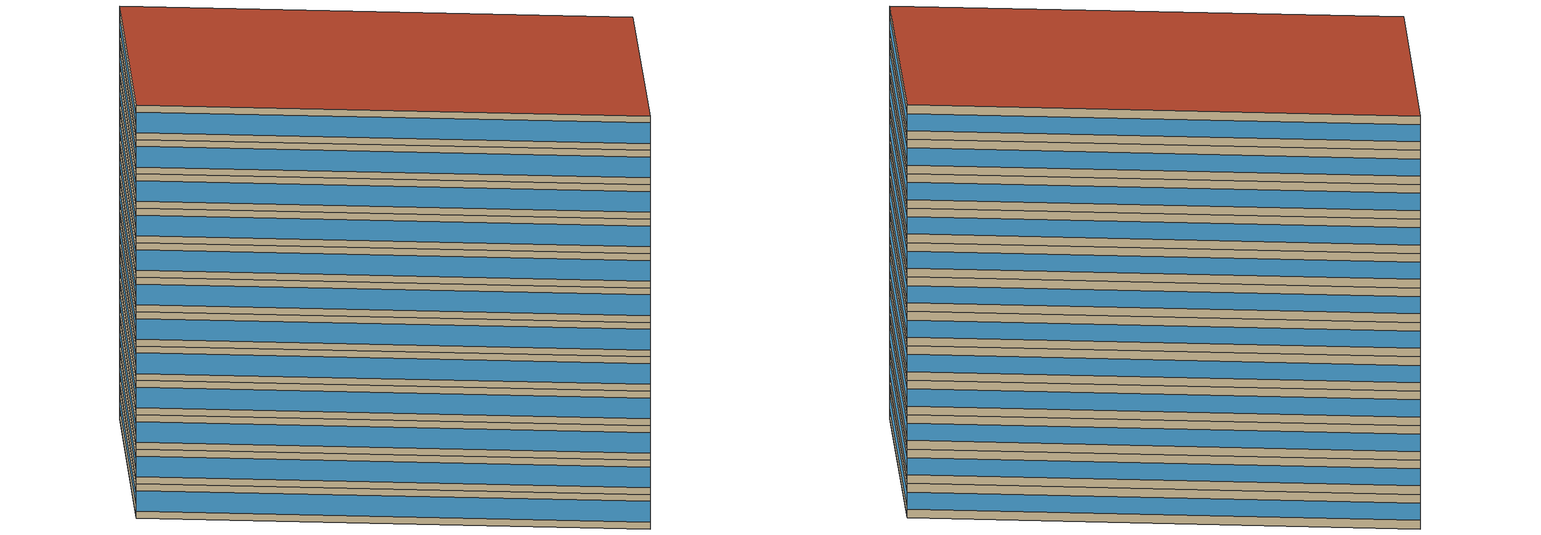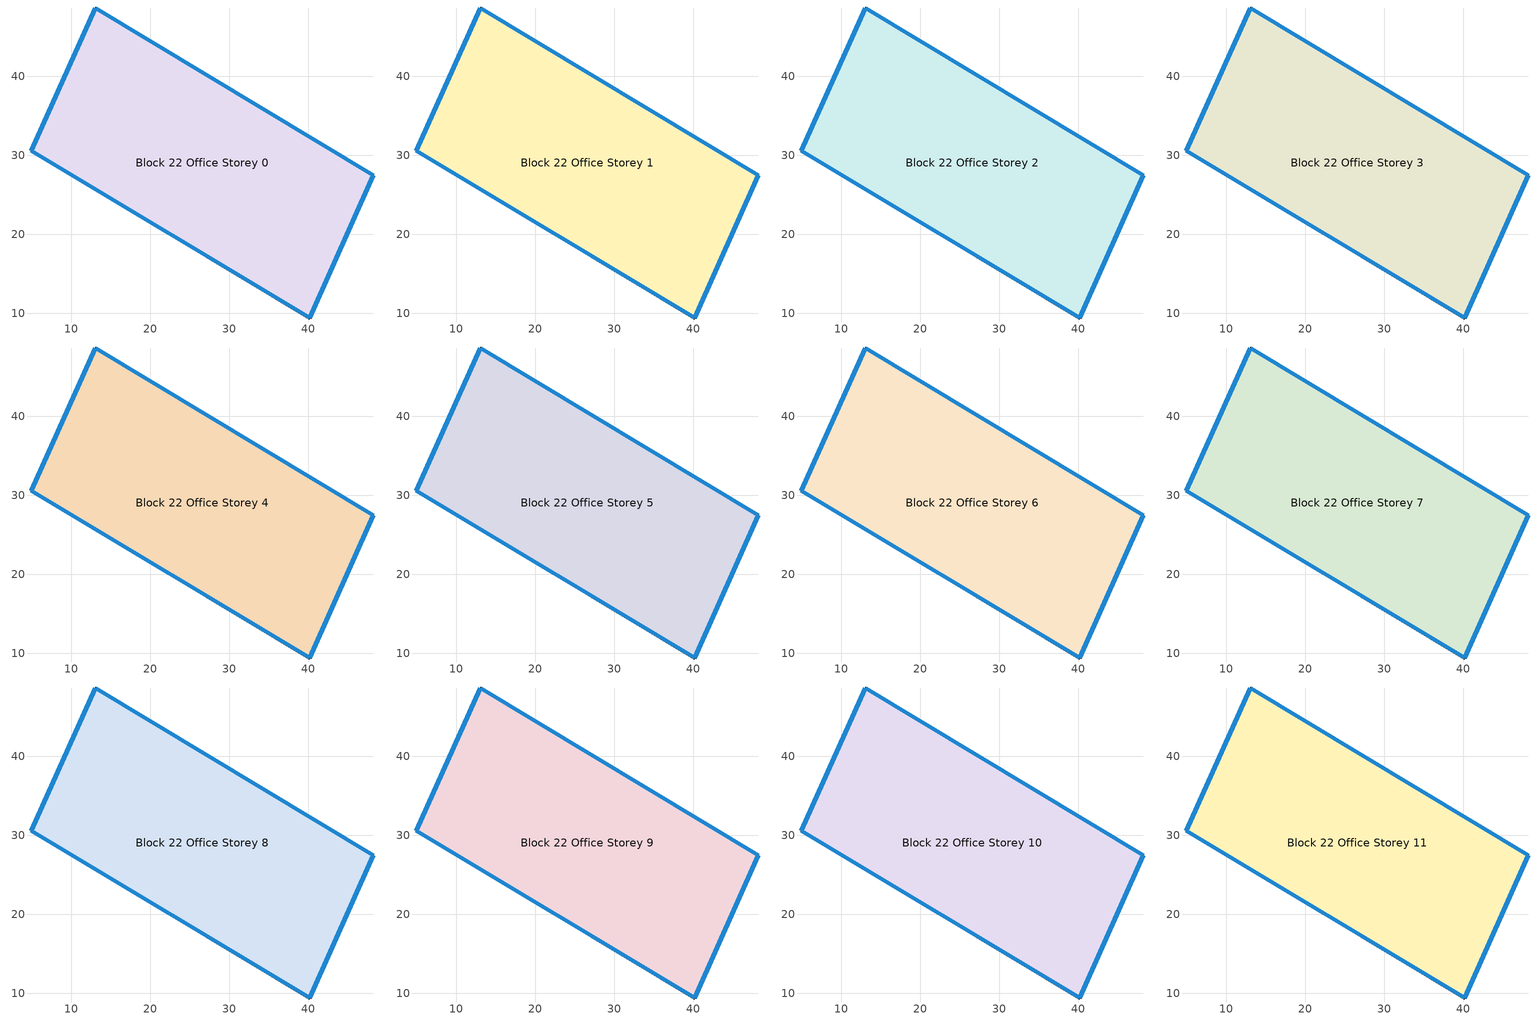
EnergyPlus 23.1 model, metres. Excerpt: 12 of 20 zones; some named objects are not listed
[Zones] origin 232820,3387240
Block 22 Office Storey 0
 floor ground (Project Floor): 48.25,27.5 40.22,9.39 4.94,30.57 13.06,48.67 z0
 wall outside (Project Wall): 4.94,30.57 40.22,9.39 48.25,27.5 13.06,48.67 4.94,30.57 z0:3
 window (Office_south_window_construction): 4.95,30.56 40.2,9.4 z0.6:2.4
 window (Office_east_window_construction): 40.22,9.4 48.24,27.49 z0.98:2.02
 window (Office_north_window_construction): 48.23,27.51 13.08,48.66 z0.75:2.25
 window (Office_west_window_construction): 13.06,48.66 4.94,30.57 z1.12:1.88
 roof outside (Project Ceiling): 40.22,9.39 48.25,27.5 13.06,48.67 4.94,30.57 z3
Block 22 Office Storey 1
 floor outside (Project Floor): 48.25,27.5 40.22,9.39 4.94,30.57 13.06,48.67 z3
 wall outside (Project Wall): 4.94,30.57 40.22,9.39 48.25,27.5 13.06,48.67 4.94,30.57 z3:6
 window (Office_south_window_construction): 4.95,30.56 40.2,9.4 z3.6:5.4
 window (Office_east_window_construction): 40.22,9.4 48.24,27.49 z3.98:5.03
 window (Office_north_window_construction): 48.23,27.51 13.08,48.66 z3.75:5.25
 window (Office_west_window_construction): 13.06,48.66 4.94,30.57 z4.12:4.88
 roof outside (Project Ceiling): 40.22,9.39 48.25,27.5 13.06,48.67 4.94,30.57 z6
Block 22 Office Storey 2
 floor outside (Project Floor): 48.25,27.5 40.22,9.39 4.94,30.57 13.06,48.67 z6
 wall outside (Project Wall): 4.94,30.57 40.22,9.39 48.25,27.5 13.06,48.67 4.94,30.57 z6:9
 window (Office_south_window_construction): 4.95,30.56 40.2,9.4 z6.6:8.4
 window (Office_east_window_construction): 40.22,9.4 48.24,27.49 z6.97:8.03
 window (Office_north_window_construction): 48.23,27.51 13.08,48.66 z6.75:8.25
 window (Office_west_window_construction): 13.06,48.66 4.94,30.57 z7.12:7.88
 roof outside (Project Ceiling): 40.22,9.39 48.25,27.5 13.06,48.67 4.94,30.57 z9
Block 22 Office Storey 3
 floor outside (Project Floor): 48.25,27.5 40.22,9.39 4.94,30.57 13.06,48.67 z9
 wall outside (Project Wall): 4.94,30.57 40.22,9.39 48.25,27.5 13.06,48.67 4.94,30.57 z9:12
 window (Office_south_window_construction): 4.95,30.56 40.2,9.4 z9.6:11.4
 window (Office_east_window_construction): 40.22,9.4 48.24,27.49 z9.97:11.03
 window (Office_north_window_construction): 48.23,27.51 13.08,48.66 z9.75:11.25
 window (Office_west_window_construction): 13.06,48.66 4.94,30.57 z10.12:10.88
 roof outside (Project Ceiling): 40.22,9.39 48.25,27.5 13.06,48.67 4.94,30.57 z12
Block 22 Office Storey 4
 floor outside (Project Floor): 48.25,27.5 40.22,9.39 4.94,30.57 13.06,48.67 z12
 wall outside (Project Wall): 4.94,30.57 40.22,9.39 48.25,27.5 13.06,48.67 4.94,30.57 z12:15
 window (Office_south_window_construction): 4.95,30.56 40.2,9.4 z12.6:14.4
 window (Office_east_window_construction): 40.22,9.4 48.24,27.49 z12.97:14.03
 window (Office_north_window_construction): 48.23,27.51 13.08,48.66 z12.75:14.25
 window (Office_west_window_construction): 13.06,48.66 4.94,30.57 z13.12:13.88
 roof outside (Project Ceiling): 40.22,9.39 48.25,27.5 13.06,48.67 4.94,30.57 z15
Block 22 Office Storey 5
 floor outside (Project Floor): 48.25,27.5 40.22,9.39 4.94,30.57 13.06,48.67 z15
 wall outside (Project Wall): 4.94,30.57 40.22,9.39 48.25,27.5 13.06,48.67 4.94,30.57 z15:18
 window (Office_south_window_construction): 4.95,30.56 40.2,9.4 z15.6:17.4
 window (Office_east_window_construction): 40.22,9.4 48.24,27.49 z15.97:17.02
 window (Office_north_window_construction): 48.23,27.51 13.08,48.66 z15.75:17.25
 window (Office_west_window_construction): 13.06,48.66 4.94,30.57 z16.12:16.88
 roof outside (Project Ceiling): 40.22,9.39 48.25,27.5 13.06,48.67 4.94,30.57 z18
Block 22 Office Storey 6
 floor outside (Project Floor): 48.25,27.5 40.22,9.39 4.94,30.57 13.06,48.67 z18
 wall outside (Project Wall): 4.94,30.57 40.22,9.39 48.25,27.5 13.06,48.67 4.94,30.57 z18:21
 window (Office_south_window_construction): 4.95,30.56 40.2,9.4 z18.6:20.4
 window (Office_east_window_construction): 40.22,9.4 48.24,27.49 z18.98:20.02
 window (Office_north_window_construction): 48.23,27.51 13.08,48.66 z18.75:20.25
 window (Office_west_window_construction): 13.06,48.66 4.94,30.57 z19.12:19.88
 roof outside (Project Ceiling): 40.22,9.39 48.25,27.5 13.06,48.67 4.94,30.57 z21
Block 22 Office Storey 7
 floor outside (Project Floor): 48.25,27.5 40.22,9.39 4.94,30.57 13.06,48.67 z21
 wall outside (Project Wall): 4.94,30.57 40.22,9.39 48.25,27.5 13.06,48.67 4.94,30.57 z21:24
 window (Office_south_window_construction): 4.95,30.56 40.2,9.4 z21.6:23.4
 window (Office_east_window_construction): 40.22,9.4 48.24,27.49 z21.98:23.02
 window (Office_north_window_construction): 48.23,27.51 13.08,48.66 z21.75:23.25
 window (Office_west_window_construction): 13.06,48.66 4.94,30.57 z22.12:22.88
 roof outside (Project Ceiling): 40.22,9.39 48.25,27.5 13.06,48.67 4.94,30.57 z24
Block 22 Office Storey 8
 floor outside (Project Floor): 48.25,27.5 40.22,9.39 4.94,30.57 13.06,48.67 z24
 wall outside (Project Wall): 4.94,30.57 40.22,9.39 48.25,27.5 13.06,48.67 4.94,30.57 z24:27
 window (Office_south_window_construction): 4.95,30.56 40.2,9.4 z24.6:26.4
 window (Office_east_window_construction): 40.22,9.4 48.24,27.49 z24.98:26.02
 window (Office_north_window_construction): 48.23,27.51 13.08,48.66 z24.75:26.25
 window (Office_west_window_construction): 13.06,48.66 4.94,30.57 z25.12:25.88
 roof outside (Project Ceiling): 40.22,9.39 48.25,27.5 13.06,48.67 4.94,30.57 z27
Block 22 Office Storey 9
 floor outside (Project Floor): 48.25,27.5 40.22,9.39 4.94,30.57 13.06,48.67 z27
 wall outside (Project Wall): 4.94,30.57 40.22,9.39 48.25,27.5 13.06,48.67 4.94,30.57 z27:30
 window (Office_south_window_construction): 4.95,30.56 40.2,9.4 z27.6:29.4
 window (Office_east_window_construction): 40.22,9.4 48.24,27.49 z27.98:29.02
 window (Office_north_window_construction): 48.23,27.51 13.08,48.66 z27.75:29.25
 window (Office_west_window_construction): 13.06,48.66 4.94,30.57 z28.12:28.88
 roof outside (Project Ceiling): 40.22,9.39 48.25,27.5 13.06,48.67 4.94,30.57 z30
Block 22 Office Storey 10
 floor outside (Project Floor): 48.25,27.5 40.22,9.39 4.94,30.57 13.06,48.67 z30
 wall outside (Project Wall): 4.94,30.57 40.22,9.39 48.25,27.5 13.06,48.67 4.94,30.57 z30:33
 window (Office_south_window_construction): 4.95,30.56 40.2,9.4 z30.6:32.4
 window (Office_east_window_construction): 40.22,9.4 48.24,27.49 z30.98:32.02
 window (Office_north_window_construction): 48.23,27.51 13.08,48.66 z30.75:32.25
 window (Office_west_window_construction): 13.06,48.66 4.94,30.57 z31.12:31.88
 roof outside (Project Ceiling): 40.22,9.39 48.25,27.5 13.06,48.67 4.94,30.57 z33
Block 22 Office Storey 11
 floor outside (Project Floor): 48.25,27.5 40.22,9.39 4.94,30.57 13.06,48.67 z33
 wall outside (Project Wall): 4.94,30.57 40.22,9.39 48.25,27.5 13.06,48.67 4.94,30.57 z33:36
 window (Office_south_window_construction): 4.95,30.56 40.2,9.4 z33.6:35.4
 window (Office_east_window_construction): 40.22,9.4 48.24,27.49 z33.98:35.02
 window (Office_north_window_construction): 48.23,27.51 13.08,48.66 z33.75:35.25
 window (Office_west_window_construction): 13.06,48.66 4.94,30.57 z34.12:34.88
 roof outside (Project Ceiling): 40.22,9.39 48.25,27.5 13.06,48.67 4.94,30.57 z36
[Building]
Building_1: North Axis=0; Terrain=City; Loads Convergence Tolerance Value=0.04; Temperature Convergence Tolerance Value=0.4; Solar Distribution=FullExterior; Maximum Number of Warmup Days=25; Minimum Number of Warmup Days=6
[Site:Location]
CHN Design_Conditions: Latitude=30; Longitude=114; Time Zone=8; Elevation=12
[SIZINGPERIOD:DESIGNDAY] Day of Month=21; DryBulb Temperature Range Modifier Type=DefaultMultipliers; Humidity Condition Type=Wetbulb; Barometric Pressure=101181; Rain Indicator=No; Snow Indicator=No; Daylight Saving Time Indicator=No; Sky Clearness=0; Begin Environment Reset Mode=FullResetAtBeginEnvironment
Name | Month | Day Type | Maximum DryBulb Temperature | Daily DryBulb Temperature Range | Wetbulb or DewPoint at Maximum DryBulb | Wind Speed | Wind Direction | Solar Model Indicator | ASHRAE Clear Sky Optical Depth for Beam Irradiance taub | ASHRAE Clear Sky Optical Depth for Diffuse Irradiance taud
Ann Htg 99.6% Condns DB | 1 | WinterDesignDay | -10 | 0 | -4.8 | 1 | 340 | ASHRAEClearSky | 0 | 0
Ann Clg .4% Condns DB=>MWB | 7 | SummerDesignDay | 40 | 6.6 | 27.1 | 3.5 | 220 | ASHRAETau | 0.781 | 1.413
[MATERIAL]
DefaultMaterial: Roughness=Rough; Thickness=0.1; Conductivity=0.1; Density=1000; Specific Heat=1000; Thermal Absorptance=0.9; Solar Absorptance=0.7; Visible Absorptance=0.7
[WINDOWMATERIAL:SIMPLEGLAZINGSYSTEM] UFactor=1.6; Visible Transmittance=0.6
Name | Solar Heat Gain Coefficient
Office_east_window; Office_south_window; Office_west_window | 0.3
Office_north_window | 0.35
[CONSTRUCTION]
Project Wall; Project Floor; Project Ceiling: DefaultMaterial
Office_east_window_construction: Office_east_window
Office_south_window_construction: Office_south_window
Office_west_window_construction: Office_west_window
Office_north_window_construction: Office_north_window
[SPACE] Ceiling Height=autocalculate; Volume=autocalculate; Floor Area=autocalculate; Space Type=Office
Name | Zone
Block 22 Office Storey 0_space | Block 22 Office Storey 0
Block 22 Office Storey 1_space | Block 22 Office Storey 1
Block 22 Office Storey 2_space | Block 22 Office Storey 2
Block 22 Office Storey 3_space | Block 22 Office Storey 3
Block 22 Office Storey 4_space | Block 22 Office Storey 4
Block 22 Office Storey 5_space | Block 22 Office Storey 5
Block 22 Office Storey 6_space | Block 22 Office Storey 6
Block 22 Office Storey 7_space | Block 22 Office Storey 7
Block 22 Office Storey 8_space | Block 22 Office Storey 8
Block 22 Office Storey 9_space | Block 22 Office Storey 9
Block 22 Office Storey 10_space | Block 22 Office Storey 10
Block 22 Office Storey 11_space | Block 22 Office Storey 11
[SPACELIST]
Office: Block 22 Office Storey 0_space, Block 22 Office Storey 1_space, Block 22 Office Storey 2_space, Block 22 Office Storey 3_space, Block 22 Office Storey 4_space, Block 22 Office Storey 5_space, Block 22 Office Storey 6_space, Block 22 Office Storey 7_space, Block 22 Office Storey 8_space, Block 22 Office Storey 9_space, Block 22 Office Storey 10_space, Block 22 Office Storey 11_space, Block 22 Office Storey 12_space, Block 22 Office Storey 13_space, Block 22 Office Storey 14_space, Block 22 Office Storey 15_space, Block 22 Office Storey 16_space, Block 22 Office Storey 17_space, Block 22 Office Storey 18_space, Block 22 Office Storey 19_space
[ZONE] Type=1; Multiplier=1; Ceiling Height=autocalculate; Volume=autocalculate; Floor Area=autocalculate; Part of Total Floor Area=Yes
Block 22 Office Storey 0; Block 22 Office Storey 1; Block 22 Office Storey 2; Block 22 Office Storey 3; Block 22 Office Storey 4; Block 22 Office Storey 5; Block 22 Office Storey 6; Block 22 Office Storey 7; Block 22 Office Storey 8; Block 22 Office Storey 9; Block 22 Office Storey 10; Block 22 Office Storey 11
[PEOPLE]
People_for_office: Zone or ZoneList or Space or SpaceList=Office; Number of People Schedule=SeasonalSchedule_Schedule_office_people; Number of People Calculation Method=People/Area; People per Floor Area=0.1; Fraction Radiant=0.3; Sensible Heat Fraction=autocalculate; Activity Level Schedule=SeasonalSchedule_Schedule_office_activity; Carbon Dioxide Generation Rate=3.82e-08; Enable ASHRAE 55 Comfort Warnings=No; Mean Radiant Temperature Calculation Type=ZoneAveraged; Clothing Insulation Calculation Method=ClothingInsulationSchedule; Cold Stress Temperature Threshold=15.56; Heat Stress Temperature Threshold=30
[LIGHTS]
Light_for_office: Zone or ZoneList or Space or SpaceList=Office; Schedule=SeasonalSchedule_office_lighting; Design Level Calculation Method=Watts/Area; Watts per Zone Floor Area=8; Return Air Fraction=0; Fraction Radiant=0.32; Fraction Visible=0.25; Fraction Replaceable=1; EndUse Subcategory=General; Return Air Fraction Calculated from Plenum Temperature=No; Return Air Fraction Function of Plenum Temperature Coefficient 1=0; Return Air Fraction Function of Plenum Temperature Coefficient 2=0
[ELECTRICEQUIPMENT]
Equipment_for_office: Zone or ZoneList or Space or SpaceList=Office; Schedule=SeasonalSchedule_Schedule_office_equipment; Design Level Calculation Method=Watts/Area; Watts per Zone Floor Area=15; Fraction Latent=0; Fraction Radiant=0; Fraction Lost=0; EndUse Subcategory=Electric Equipment
[DAYLIGHTING:CONTROLS] Illuminance Setpoint at Reference Point 1=300
Name | Zone or Space | Glare Calculation Daylighting Reference Point | Daylighting Reference Point 1
Dlight_Block 22 Office Storey 0 | Block 22 Office Storey 0 | Rpoint_Block 22 Office Storey 0 | Rpoint_Block 22 Office Storey 0
Dlight_Block 22 Office Storey 1 | Block 22 Office Storey 1 | Rpoint_Block 22 Office Storey 1 | Rpoint_Block 22 Office Storey 1
Dlight_Block 22 Office Storey 2 | Block 22 Office Storey 2 | Rpoint_Block 22 Office Storey 2 | Rpoint_Block 22 Office Storey 2
Dlight_Block 22 Office Storey 3 | Block 22 Office Storey 3 | Rpoint_Block 22 Office Storey 3 | Rpoint_Block 22 Office Storey 3
Dlight_Block 22 Office Storey 4 | Block 22 Office Storey 4 | Rpoint_Block 22 Office Storey 4 | Rpoint_Block 22 Office Storey 4
Dlight_Block 22 Office Storey 5 | Block 22 Office Storey 5 | Rpoint_Block 22 Office Storey 5 | Rpoint_Block 22 Office Storey 5
Dlight_Block 22 Office Storey 6 | Block 22 Office Storey 6 | Rpoint_Block 22 Office Storey 6 | Rpoint_Block 22 Office Storey 6
Dlight_Block 22 Office Storey 7 | Block 22 Office Storey 7 | Rpoint_Block 22 Office Storey 7 | Rpoint_Block 22 Office Storey 7
Dlight_Block 22 Office Storey 8 | Block 22 Office Storey 8 | Rpoint_Block 22 Office Storey 8 | Rpoint_Block 22 Office Storey 8
Dlight_Block 22 Office Storey 9 | Block 22 Office Storey 9 | Rpoint_Block 22 Office Storey 9 | Rpoint_Block 22 Office Storey 9
Dlight_Block 22 Office Storey 10 | Block 22 Office Storey 10 | Rpoint_Block 22 Office Storey 10 | Rpoint_Block 22 Office Storey 10
Dlight_Block 22 Office Storey 11 | Block 22 Office Storey 11 | Rpoint_Block 22 Office Storey 11 | Rpoint_Block 22 Office Storey 11
[HVACTEMPLATE:THERMOSTAT]
Name | Heating Setpoint Schedule | Cooling Setpoint Schedule
Thermostat_for_office | SeasonalSchedule_office_heating | SeasonalSchedule_office_cooling
Thermostat_for_commercial | SeasonalSchedule_commerical_heating | SeasonalSchedule_commerical_cooling
Thermostat_for_residential | SeasonalSchedule_residential_heating | SeasonalSchedule_residential_cooling
Thermostat_for_school | SeasonalSchedule_school_heating | SeasonalSchedule_school_cooling
Thermostat_for_hospital | SeasonalSchedule_hospital_heating | SeasonalSchedule_hospital_cooling
Thermostat_for_industrial | SeasonalSchedule_Industrial_heating | SeasonalSchedule_Industrial_cooling
Thermostat_for_transport | SeasonalSchedule_transport_heating | SeasonalSchedule_transport_cooling
Thermostat_for_administration | SeasonalSchedule_administration_heating | SeasonalSchedule_administration_cooling
[HVACTEMPLATE:ZONE:IDEALLOADSAIRSYSTEM] Template Thermostat=Thermostat_for_office; Maximum Heating Supply Air Temperature=50; Minimum Cooling Supply Air Temperature=13; Maximum Heating Supply Air Humidity Ratio=0.0156; Minimum Cooling Supply Air Humidity Ratio=0.0077; Heating Limit=NoLimit; Cooling Limit=NoLimit; Dehumidification Control Type=ConstantSensibleHeatRatio; Cooling Sensible Heat Ratio=0.7; Dehumidification Setpoint=60; Humidification Control Type=None; Humidification Setpoint=30; Outdoor Air Method=DetailedSpecification; Outdoor Air Flow Rate per Person=0.00944; Outdoor Air Flow Rate per Zone Floor Area=0; Outdoor Air Flow Rate per Zone=0; Design Specification Outdoor Air Object=Ventilation_for_office; Demand Controlled Ventilation Type=None; Outdoor Air Economizer Type=NoEconomizer; Heat Recovery Type=None; Sensible Heat Recovery Effectiveness=0.7; Latent Heat Recovery Effectiveness=0.65
Block 22 Office Storey 0; Block 22 Office Storey 1; Block 22 Office Storey 2; Block 22 Office Storey 3; Block 22 Office Storey 4; Block 22 Office Storey 5; Block 22 Office Storey 6; Block 22 Office Storey 7; Block 22 Office Storey 8; Block 22 Office Storey 9; Block 22 Office Storey 10; Block 22 Office Storey 11
[DESIGNSPECIFICATION:OUTDOORAIR]
Ventilation_for_office: Outdoor Air Method=Flow/Person; Outdoor Air Flow per Person=0.00833333; Outdoor Air Flow per Zone Floor Area=0; Outdoor Air Flow per Zone=0; Outdoor Air Flow Air Changes per Hour=0
[SCHEDULE:DAY:HOURLY]
Schedule_administration_heating_summer_hourly; Schedule_commerical_heating_summer_hourly; Schedule_residential_heating_summer_hourly; Schedule_school_heating_summer_hourly; Schedule_hospital_heating_summer_hourly; Schedule_Industrial_heating_summer_hourly; Schedule_transport_heating_summer_hourly; Schedule_office_heating_summer_hourly: -20, -20, -20, -20, -20, -20, -20, -20, -20, -20, -20, -20, -20, -20, -20, -20, -20, -20, -20, -20, -20, -20, -20, -20
Schedule_administration_heating_winnter_weekday_hourly: 5, 5, 5, 5, 5, 5, 12, 12, 18, 20, 20, 20, 20, 20, 20, 20, 20, 20, 18, 5, 5, 5, 5, 5
Schedule_administration_heating_winnter_holiday_hourly; Schedule_school_heating_winnter_holiday_hourly: 5, 5, 5, 5, 5, 5, 5, 5, 5, 5, 5, 5, 5, 5, 5, 5, 5, 5, 5, 5, 5, 5, 5, 5
Schedule_administration_cooling_winter_hourly; Schedule_administration_cooling_summer_holiday_hourly; Schedule_commerical_cooling_winter_hourly; Schedule_residential_cooling_winter_hourly; Schedule_school_cooling_winter_hourly; Schedule_school_cooling_summer_holiday_hourly; Schedule_hospital_cooling_winter_hourly; Schedule_Industrial_cooling_winter_hourly; Schedule_transport_cooling_winter_hourly; Schedule_office_cooling_winter_hourly: 50, 50, 50, 50, 50, 50, 50, 50, 50, 50, 50, 50, 50, 50, 50, 50, 50, 50, 50, 50, 50, 50, 50, 50
Schedule_administration_cooling_summer_weekday_hourly: 50, 50, 50, 50, 50, 50, 50, 28, 26, 26, 26, 26, 26, 26, 26, 26, 26, 26, 50, 50, 50, 50, 50, 50
Schedule_commerical_heating_winnter_weekday_hourly; Schedule_commerical_heating_winnter_holiday_hourly: 5, 5, 5, 5, 5, 5, 12, 16, 18, 18, 18, 18, 18, 18, 18, 18, 18, 18, 18, 18, 12, 5, 5, 5
Schedule_commerical_cooling_summer_weekday_hourly; Schedule_commerical_cooling_summer_holiday_hourly: 50, 50, 50, 50, 50, 50, 50, 28, 24, 24, 24, 24, 24, 24, 24, 24, 24, 24, 24, 24, 24, 28, 50, 50
Schedule_residential_heating_winnter_weekday_hourly; Schedule_residential_heating_winnter_holiday_hourly: 18, 18, 18, 18, 18, 18, 18, -20, -20, -20, -20, -20, -20, -20, -20, -20, -20, -20, -20, -20, 18, 18, 18, 18
Schedule_residential_cooling_summer_weekday_hourly; Schedule_residential_cooling_summer_holiday_hourly: 26, 26, 26, 26, 26, 26, 26, 50, 50, 50, 50, 50, 50, 50, 50, 50, 50, 50, 50, 50, 26, 26, 26, 26
Schedule_school_heating_winnter_weekday_hourly: 5, 5, 5, 5, 5, 12, 18, 20, 20, 20, 20, 20, 20, 20, 20, 20, 20, 20, 18, 12, 5, 5, 5, 5
Schedule_school_cooling_summer_weekday_hourly: 50, 50, 50, 50, 50, 50, 28, 26, 26, 26, 26, 26, 26, 26, 26, 26, 26, 26, 50, 50, 50, 50, 50, 50
Schedule_hospital_heating_winnter_weekday_hourly; Schedule_hospital_heating_winnter_holiday_hourly: 22, 22, 22, 22, 22, 22, 22, 22, 22, 22, 22, 22, 22, 22, 22, 22, 22, 22, 22, 22, 22, 22, 22, 22
Schedule_hospital_cooling_summer_weekday_hourly; Schedule_hospital_cooling_summer_holiday_hourly: 26, 26, 26, 26, 26, 26, 26, 26, 26, 26, 26, 26, 26, 26, 26, 26, 26, 26, 26, 26, 26, 26, 26, 26
Schedule_Industrial_heating_winnter_weekday_hourly; Schedule_Industrial_heating_winnter_holiday_hourly: -20, -20, -20, -20, -20, -20, 18, 18, 18, 18, 18, 18, 18, 18, 18, 18, 18, 18, 18, -20, -20, -20, -20, -20
Schedule_Industrial_cooling_summer_weekday_hourly; Schedule_Industrial_cooling_summer_holiday_hourly: 50, 50, 50, 50, 50, 50, 50, 28, 28, 28, 28, 28, 28, 28, 28, 28, 28, 28, 28, 50, 50, 50, 50, 50
Schedule_transport_heating_winnter_weekday_hourly; Schedule_transport_heating_winnter_holiday_hourly: 18, 18, 18, 18, 18, 18, 20, 20, 20, 20, 20, 20, 20, 20, 20, 20, 20, 20, 20, 20, 20, 20, 18, 18
Schedule_transport_cooling_summer_weekday_hourly; Schedule_transport_cooling_summer_holiday_hourly: 26, 26, 26, 26, 26, 26, 26, 24, 24, 24, 25, 24, 24, 24, 24, 24, 24, 24, 24, 24, 24, 24, 26, 28
Schedule_office_heating_winnter_weekday_hourly: 5, 5, 5, 5, 5, 5, 12, 18, 20, 20, 20, 20, 20, 20, 20, 20, 20, 20, 20, 18, 12, 5, 5, 5
Schedule_office_heating_winnter_holiday_hourly: 5, 5, 5, 5, 5, 5, 5, 5, 5, 16, 16, 16, 16, 16, 16, 16, 16, 5, 5, 5, 5, 5, 5, 5
Schedule_office_cooling_summer_weekday_hourly: 50, 50, 50, 50, 50, 50, 28, 26, 26, 26, 26, 26, 26, 26, 26, 26, 26, 26, 26, 26, 50, 50, 50, 50
Schedule_office_cooling_summer_holiday_hourly: 50, 50, 50, 50, 50, 50, 50, 50, 50, 50, 50, 26, 26, 26, 26, 26, 26, 50, 50, 50, 50, 50, 50, 50
Schedule_office_lighting_weekday_hourly: 0.1, 0.1, 0.1, 0.1, 0.1, 0.1, 0.1, 0.2, 0.5, 0.95, 0.95, 0.95, 0.8, 0.8, 0.95, 0.95, 0.95, 0.95, 0.95, 0.95, 0.95, 0.8, 0.5, 0.1
Schedule_office_lighting_holiday_hourly; Schedule_office_equipment_holiday_hourly: 0.1, 0.1, 0.1, 0.1, 0.1, 0.1, 0.1, 0.1, 0.1, 0.1, 0.1, 0.1, 0.1, 0.3, 0.3, 0.3, 0.3, 0.3, 0.3, 0.3, 0.3, 0.3, 0.1, 0.1
Schedule_office_equipment_weekday_hourly: 0.1, 0.1, 0.1, 0.1, 0.1, 0.1, 0.1, 0.2, 0.5, 0.95, 0.95, 0.95, 0.5, 0.5, 0.95, 0.95, 0.95, 0.95, 0.95, 0.95, 0.4, 0.4, 0.3, 0.1
Schedule_office_people_weekday_hourly: 0.1, 0.1, 0.1, 0.1, 0.1, 0.1, 0.1, 0.5, 0.95, 0.95, 0.95, 0.8, 0.8, 0.95, 0.95, 0.95, 0.95, 0.95, 0.8, 0.5, 0.5, 0.3, 0.1, 0.1
Schedule_office_people_holiday_hourly: 0.1, 0.1, 0.1, 0.1, 0.1, 0.1, 0.1, 0.1, 0.1, 0.1, 0.1, 0.1, 0.1, 0.3, 0.3, 0.3, 0.3, 0.3, 0.3, 0.1, 0.1, 0.1, 0.1, 0.1
Schedule_office_activity_weekday_hourly; Schedule_office_activity_holiday_hourly: 144, 144, 144, 144, 144, 144, 144, 144, 144, 144, 144, 144, 144, 144, 144, 144, 144, 144, 144, 144, 144, 144, 144, 144
[SCHEDULE:WEEK:DAILY]
Schedule_office_heating_summer_weekly: Schedule_office_heating_summer_hourly, Schedule_office_heating_summer_hourly, Schedule_office_heating_summer_hourly, Schedule_office_heating_summer_hourly, Schedule_office_heating_summer_hourly, Schedule_office_heating_summer_hourly, Schedule_office_heating_summer_hourly, Schedule_office_heating_summer_hourly, Schedule_office_heating_summer_hourly, Schedule_office_heating_summer_hourly, Schedule_office_heating_summer_hourly, Schedule_office_heating_summer_hourly
Schedule_office_heating_winnter_weekly: Schedule_office_heating_winnter_holiday_hourly, Schedule_office_heating_winnter_weekday_hourly, Schedule_office_heating_winnter_weekday_hourly, Schedule_office_heating_winnter_weekday_hourly, Schedule_office_heating_winnter_weekday_hourly, Schedule_office_heating_winnter_weekday_hourly, Schedule_office_heating_winnter_holiday_hourly, Schedule_office_heating_winnter_holiday_hourly, Schedule_office_heating_winnter_weekday_hourly, Schedule_office_heating_winnter_weekday_hourly, Schedule_office_heating_winnter_holiday_hourly, Schedule_office_heating_winnter_holiday_hourly
Schedule_office_cooling_winnter_weekly: Schedule_office_cooling_winter_hourly, Schedule_office_cooling_winter_hourly, Schedule_office_cooling_winter_hourly, Schedule_office_cooling_winter_hourly, Schedule_office_cooling_winter_hourly, Schedule_office_cooling_winter_hourly, Schedule_office_cooling_winter_hourly, Schedule_office_cooling_winter_hourly, Schedule_office_cooling_winter_hourly, Schedule_office_cooling_winter_hourly, Schedule_office_cooling_winter_hourly, Schedule_office_cooling_winter_hourly
Schedule_office_cooling_summer_weekly: Schedule_office_cooling_summer_holiday_hourly, Schedule_office_cooling_summer_weekday_hourly, Schedule_office_cooling_summer_weekday_hourly, Schedule_office_cooling_summer_weekday_hourly, Schedule_office_cooling_summer_weekday_hourly, Schedule_office_cooling_summer_weekday_hourly, Schedule_office_cooling_summer_holiday_hourly, Schedule_office_cooling_summer_holiday_hourly, Schedule_office_cooling_summer_weekday_hourly, Schedule_office_cooling_summer_weekday_hourly, Schedule_office_cooling_summer_holiday_hourly, Schedule_office_cooling_summer_holiday_hourly
Schedule_office_lighting_weekly: Schedule_office_lighting_holiday_hourly, Schedule_office_lighting_weekday_hourly, Schedule_office_lighting_weekday_hourly, Schedule_office_lighting_weekday_hourly, Schedule_office_lighting_weekday_hourly, Schedule_office_lighting_weekday_hourly, Schedule_office_lighting_holiday_hourly, Schedule_office_lighting_holiday_hourly, Schedule_office_lighting_weekday_hourly, Schedule_office_lighting_weekday_hourly, Schedule_office_lighting_holiday_hourly, Schedule_office_lighting_holiday_hourly
Schedule_office_equipment_weekly: Schedule_office_equipment_holiday_hourly, Schedule_office_equipment_weekday_hourly, Schedule_office_equipment_weekday_hourly, Schedule_office_equipment_weekday_hourly, Schedule_office_equipment_weekday_hourly, Schedule_office_equipment_weekday_hourly, Schedule_office_equipment_holiday_hourly, Schedule_office_equipment_holiday_hourly, Schedule_office_equipment_weekday_hourly, Schedule_office_equipment_weekday_hourly, Schedule_office_equipment_holiday_hourly, Schedule_office_equipment_holiday_hourly
Schedule_office_people_weekly: Schedule_office_people_holiday_hourly, Schedule_office_people_weekday_hourly, Schedule_office_people_weekday_hourly, Schedule_office_people_weekday_hourly, Schedule_office_people_weekday_hourly, Schedule_office_people_weekday_hourly, Schedule_office_people_holiday_hourly, Schedule_office_people_holiday_hourly, Schedule_office_people_weekday_hourly, Schedule_office_people_weekday_hourly, Schedule_office_people_holiday_hourly, Schedule_office_people_holiday_hourly
Schedule_office_activity_weekly: Schedule_office_activity_holiday_hourly, Schedule_office_activity_weekday_hourly, Schedule_office_activity_weekday_hourly, Schedule_office_activity_weekday_hourly, Schedule_office_activity_weekday_hourly, Schedule_office_activity_weekday_hourly, Schedule_office_activity_holiday_hourly, Schedule_office_activity_holiday_hourly, Schedule_office_activity_weekday_hourly, Schedule_office_activity_weekday_hourly, Schedule_office_activity_holiday_hourly, Schedule_office_activity_holiday_hourly
Schedule_commerical_heating_summer_weekly: Schedule_commerical_heating_summer_hourly, Schedule_commerical_heating_summer_hourly, Schedule_commerical_heating_summer_hourly, Schedule_commerical_heating_summer_hourly, Schedule_commerical_heating_summer_hourly, Schedule_commerical_heating_summer_hourly, Schedule_commerical_heating_summer_hourly, Schedule_commerical_heating_summer_hourly, Schedule_commerical_heating_summer_hourly, Schedule_commerical_heating_summer_hourly, Schedule_commerical_heating_summer_hourly, Schedule_commerical_heating_summer_hourly
Schedule_commerical_heating_winnter_weekly: Schedule_commerical_heating_winnter_holiday_hourly, Schedule_commerical_heating_winnter_weekday_hourly, Schedule_commerical_heating_winnter_weekday_hourly, Schedule_commerical_heating_winnter_weekday_hourly, Schedule_commerical_heating_winnter_weekday_hourly, Schedule_commerical_heating_winnter_weekday_hourly, Schedule_commerical_heating_winnter_holiday_hourly, Schedule_commerical_heating_winnter_holiday_hourly, Schedule_commerical_heating_winnter_weekday_hourly, Schedule_commerical_heating_winnter_weekday_hourly, Schedule_commerical_heating_winnter_holiday_hourly, Schedule_commerical_heating_winnter_holiday_hourly
Schedule_commerical_cooling_winnter_weekly: Schedule_commerical_cooling_winter_hourly, Schedule_commerical_cooling_winter_hourly, Schedule_commerical_cooling_winter_hourly, Schedule_commerical_cooling_winter_hourly, Schedule_commerical_cooling_winter_hourly, Schedule_commerical_cooling_winter_hourly, Schedule_commerical_cooling_winter_hourly, Schedule_commerical_cooling_winter_hourly, Schedule_commerical_cooling_winter_hourly, Schedule_commerical_cooling_winter_hourly, Schedule_commerical_cooling_winter_hourly, Schedule_commerical_cooling_winter_hourly
Schedule_commerical_cooling_summer_weekly: Schedule_commerical_cooling_summer_holiday_hourly, Schedule_commerical_cooling_summer_weekday_hourly, Schedule_commerical_cooling_summer_weekday_hourly, Schedule_commerical_cooling_summer_weekday_hourly, Schedule_commerical_cooling_summer_weekday_hourly, Schedule_commerical_cooling_summer_weekday_hourly, Schedule_commerical_cooling_summer_holiday_hourly, Schedule_commerical_cooling_summer_holiday_hourly, Schedule_commerical_cooling_summer_weekday_hourly, Schedule_commerical_cooling_summer_weekday_hourly, Schedule_commerical_cooling_summer_holiday_hourly, Schedule_commerical_cooling_summer_holiday_hourly
Schedule_residential_heating_summer_weekly: Schedule_residential_heating_summer_hourly, Schedule_residential_heating_summer_hourly, Schedule_residential_heating_summer_hourly, Schedule_residential_heating_summer_hourly, Schedule_residential_heating_summer_hourly, Schedule_residential_heating_summer_hourly, Schedule_residential_heating_summer_hourly, Schedule_residential_heating_summer_hourly, Schedule_residential_heating_summer_hourly, Schedule_residential_heating_summer_hourly, Schedule_residential_heating_summer_hourly, Schedule_residential_heating_summer_hourly
Schedule_residential_heating_winnter_weekly: Schedule_residential_heating_winnter_holiday_hourly, Schedule_residential_heating_winnter_weekday_hourly, Schedule_residential_heating_winnter_weekday_hourly, Schedule_residential_heating_winnter_weekday_hourly, Schedule_residential_heating_winnter_weekday_hourly, Schedule_residential_heating_winnter_weekday_hourly, Schedule_residential_heating_winnter_holiday_hourly, Schedule_residential_heating_winnter_holiday_hourly, Schedule_residential_heating_winnter_weekday_hourly, Schedule_residential_heating_winnter_weekday_hourly, Schedule_residential_heating_winnter_holiday_hourly, Schedule_residential_heating_winnter_holiday_hourly
Schedule_residential_cooling_winnter_weekly: Schedule_residential_cooling_winter_hourly, Schedule_residential_cooling_winter_hourly, Schedule_residential_cooling_winter_hourly, Schedule_residential_cooling_winter_hourly, Schedule_residential_cooling_winter_hourly, Schedule_residential_cooling_winter_hourly, Schedule_residential_cooling_winter_hourly, Schedule_residential_cooling_winter_hourly, Schedule_residential_cooling_winter_hourly, Schedule_residential_cooling_winter_hourly, Schedule_residential_cooling_winter_hourly, Schedule_residential_cooling_winter_hourly
Schedule_residential_cooling_summer_weekly: Schedule_residential_cooling_summer_holiday_hourly, Schedule_residential_cooling_summer_weekday_hourly, Schedule_residential_cooling_summer_weekday_hourly, Schedule_residential_cooling_summer_weekday_hourly, Schedule_residential_cooling_summer_weekday_hourly, Schedule_residential_cooling_summer_weekday_hourly, Schedule_residential_cooling_summer_holiday_hourly, Schedule_residential_cooling_summer_holiday_hourly, Schedule_residential_cooling_summer_weekday_hourly, Schedule_residential_cooling_summer_weekday_hourly, Schedule_residential_cooling_summer_holiday_hourly, Schedule_residential_cooling_summer_holiday_hourly
Schedule_school_heating_summer_weekly: Schedule_school_heating_summer_hourly, Schedule_school_heating_summer_hourly, Schedule_school_heating_summer_hourly, Schedule_school_heating_summer_hourly, Schedule_school_heating_summer_hourly, Schedule_school_heating_summer_hourly, Schedule_school_heating_summer_hourly, Schedule_school_heating_summer_hourly, Schedule_school_heating_summer_hourly, Schedule_school_heating_summer_hourly, Schedule_school_heating_summer_hourly, Schedule_school_heating_summer_hourly
Schedule_school_heating_winnter_weekly: Schedule_school_heating_winnter_holiday_hourly, Schedule_school_heating_winnter_weekday_hourly, Schedule_school_heating_winnter_weekday_hourly, Schedule_school_heating_winnter_weekday_hourly, Schedule_school_heating_winnter_weekday_hourly, Schedule_school_heating_winnter_weekday_hourly, Schedule_school_heating_winnter_holiday_hourly, Schedule_school_heating_winnter_holiday_hourly, Schedule_school_heating_winnter_weekday_hourly, Schedule_school_heating_winnter_weekday_hourly, Schedule_school_heating_winnter_holiday_hourly, Schedule_school_heating_winnter_holiday_hourly
Schedule_school_cooling_winnter_weekly: Schedule_school_cooling_winter_hourly, Schedule_school_cooling_winter_hourly, Schedule_school_cooling_winter_hourly, Schedule_school_cooling_winter_hourly, Schedule_school_cooling_winter_hourly, Schedule_school_cooling_winter_hourly, Schedule_school_cooling_winter_hourly, Schedule_school_cooling_winter_hourly, Schedule_school_cooling_winter_hourly, Schedule_school_cooling_winter_hourly, Schedule_school_cooling_winter_hourly, Schedule_school_cooling_winter_hourly
Schedule_school_cooling_summer_weekly: Schedule_school_cooling_summer_holiday_hourly, Schedule_school_cooling_summer_weekday_hourly, Schedule_school_cooling_summer_weekday_hourly, Schedule_school_cooling_summer_weekday_hourly, Schedule_school_cooling_summer_weekday_hourly, Schedule_school_cooling_summer_weekday_hourly, Schedule_school_cooling_summer_holiday_hourly, Schedule_school_cooling_summer_holiday_hourly, Schedule_school_cooling_summer_weekday_hourly, Schedule_school_cooling_summer_weekday_hourly, Schedule_school_cooling_summer_holiday_hourly, Schedule_school_cooling_summer_holiday_hourly
Schedule_hospital_heating_summer_weekly: Schedule_hospital_heating_summer_hourly, Schedule_hospital_heating_summer_hourly, Schedule_hospital_heating_summer_hourly, Schedule_hospital_heating_summer_hourly, Schedule_hospital_heating_summer_hourly, Schedule_hospital_heating_summer_hourly, Schedule_hospital_heating_summer_hourly, Schedule_hospital_heating_summer_hourly, Schedule_hospital_heating_summer_hourly, Schedule_hospital_heating_summer_hourly, Schedule_hospital_heating_summer_hourly, Schedule_hospital_heating_summer_hourly
Schedule_hospital_heating_winnter_weekly: Schedule_hospital_heating_winnter_holiday_hourly, Schedule_hospital_heating_winnter_weekday_hourly, Schedule_hospital_heating_winnter_weekday_hourly, Schedule_hospital_heating_winnter_weekday_hourly, Schedule_hospital_heating_winnter_weekday_hourly, Schedule_hospital_heating_winnter_weekday_hourly, Schedule_hospital_heating_winnter_holiday_hourly, Schedule_hospital_heating_winnter_holiday_hourly, Schedule_hospital_heating_winnter_weekday_hourly, Schedule_hospital_heating_winnter_weekday_hourly, Schedule_hospital_heating_winnter_holiday_hourly, Schedule_hospital_heating_winnter_holiday_hourly
Schedule_hospital_cooling_winnter_weekly: Schedule_hospital_cooling_winter_hourly, Schedule_hospital_cooling_winter_hourly, Schedule_hospital_cooling_winter_hourly, Schedule_hospital_cooling_winter_hourly, Schedule_hospital_cooling_winter_hourly, Schedule_hospital_cooling_winter_hourly, Schedule_hospital_cooling_winter_hourly, Schedule_hospital_cooling_winter_hourly, Schedule_hospital_cooling_winter_hourly, Schedule_hospital_cooling_winter_hourly, Schedule_hospital_cooling_winter_hourly, Schedule_hospital_cooling_winter_hourly
Schedule_hospital_cooling_summer_weekly: Schedule_hospital_cooling_summer_holiday_hourly, Schedule_hospital_cooling_summer_weekday_hourly, Schedule_hospital_cooling_summer_weekday_hourly, Schedule_hospital_cooling_summer_weekday_hourly, Schedule_hospital_cooling_summer_weekday_hourly, Schedule_hospital_cooling_summer_weekday_hourly, Schedule_hospital_cooling_summer_holiday_hourly, Schedule_hospital_cooling_summer_holiday_hourly, Schedule_hospital_cooling_summer_weekday_hourly, Schedule_hospital_cooling_summer_weekday_hourly, Schedule_hospital_cooling_summer_holiday_hourly, Schedule_hospital_cooling_summer_holiday_hourly
Schedule_Industrial_heating_summer_weekly: Schedule_Industrial_heating_summer_hourly, Schedule_Industrial_heating_summer_hourly, Schedule_Industrial_heating_summer_hourly, Schedule_Industrial_heating_summer_hourly, Schedule_Industrial_heating_summer_hourly, Schedule_Industrial_heating_summer_hourly, Schedule_Industrial_heating_summer_hourly, Schedule_Industrial_heating_summer_hourly, Schedule_Industrial_heating_summer_hourly, Schedule_Industrial_heating_summer_hourly, Schedule_Industrial_heating_summer_hourly, Schedule_Industrial_heating_summer_hourly
Schedule_Industrial_heating_winnter_weekly: Schedule_Industrial_heating_winnter_holiday_hourly, Schedule_Industrial_heating_winnter_weekday_hourly, Schedule_Industrial_heating_winnter_weekday_hourly, Schedule_Industrial_heating_winnter_weekday_hourly, Schedule_Industrial_heating_winnter_weekday_hourly, Schedule_Industrial_heating_winnter_weekday_hourly, Schedule_Industrial_heating_winnter_holiday_hourly, Schedule_Industrial_heating_winnter_holiday_hourly, Schedule_Industrial_heating_winnter_weekday_hourly, Schedule_Industrial_heating_winnter_weekday_hourly, Schedule_Industrial_heating_winnter_holiday_hourly, Schedule_Industrial_heating_winnter_holiday_hourly
Schedule_Industrial_cooling_winnter_weekly: Schedule_Industrial_cooling_winter_hourly, Schedule_Industrial_cooling_winter_hourly, Schedule_Industrial_cooling_winter_hourly, Schedule_Industrial_cooling_winter_hourly, Schedule_Industrial_cooling_winter_hourly, Schedule_Industrial_cooling_winter_hourly, Schedule_Industrial_cooling_winter_hourly, Schedule_Industrial_cooling_winter_hourly, Schedule_Industrial_cooling_winter_hourly, Schedule_Industrial_cooling_winter_hourly, Schedule_Industrial_cooling_winter_hourly, Schedule_Industrial_cooling_winter_hourly
Schedule_Industrial_cooling_summer_weekly: Schedule_Industrial_cooling_summer_holiday_hourly, Schedule_Industrial_cooling_summer_weekday_hourly, Schedule_Industrial_cooling_summer_weekday_hourly, Schedule_Industrial_cooling_summer_weekday_hourly, Schedule_Industrial_cooling_summer_weekday_hourly, Schedule_Industrial_cooling_summer_weekday_hourly, Schedule_Industrial_cooling_summer_holiday_hourly, Schedule_Industrial_cooling_summer_holiday_hourly, Schedule_Industrial_cooling_summer_weekday_hourly, Schedule_Industrial_cooling_summer_weekday_hourly, Schedule_Industrial_cooling_summer_holiday_hourly, Schedule_Industrial_cooling_summer_holiday_hourly
Schedule_administration_heating_summer_weekly: Schedule_administration_heating_summer_hourly, Schedule_administration_heating_summer_hourly, Schedule_administration_heating_summer_hourly, Schedule_administration_heating_summer_hourly, Schedule_administration_heating_summer_hourly, Schedule_administration_heating_summer_hourly, Schedule_administration_heating_summer_hourly, Schedule_administration_heating_summer_hourly, Schedule_administration_heating_summer_hourly, Schedule_administration_heating_summer_hourly, Schedule_administration_heating_summer_hourly, Schedule_administration_heating_summer_hourly
Schedule_administration_heating_winnter_weekly: Schedule_administration_heating_winnter_holiday_hourly, Schedule_administration_heating_winnter_weekday_hourly, Schedule_administration_heating_winnter_weekday_hourly, Schedule_administration_heating_winnter_weekday_hourly, Schedule_administration_heating_winnter_weekday_hourly, Schedule_administration_heating_winnter_weekday_hourly, Schedule_administration_heating_winnter_holiday_hourly, Schedule_administration_heating_winnter_holiday_hourly, Schedule_administration_heating_winnter_weekday_hourly, Schedule_administration_heating_winnter_weekday_hourly, Schedule_administration_heating_winnter_holiday_hourly, Schedule_administration_heating_winnter_holiday_hourly
Schedule_administration_cooling_winnter_weekly: Schedule_administration_cooling_winter_hourly, Schedule_administration_cooling_winter_hourly, Schedule_administration_cooling_winter_hourly, Schedule_administration_cooling_winter_hourly, Schedule_administration_cooling_winter_hourly, Schedule_administration_cooling_winter_hourly, Schedule_administration_cooling_winter_hourly, Schedule_administration_cooling_winter_hourly, Schedule_administration_cooling_winter_hourly, Schedule_administration_cooling_winter_hourly, Schedule_administration_cooling_winter_hourly, Schedule_administration_cooling_winter_hourly
Schedule_administration_cooling_summer_weekly: Schedule_administration_cooling_summer_holiday_hourly, Schedule_administration_cooling_summer_weekday_hourly, Schedule_administration_cooling_summer_weekday_hourly, Schedule_administration_cooling_summer_weekday_hourly, Schedule_administration_cooling_summer_weekday_hourly, Schedule_administration_cooling_summer_weekday_hourly, Schedule_administration_cooling_summer_holiday_hourly, Schedule_administration_cooling_summer_holiday_hourly, Schedule_administration_cooling_summer_weekday_hourly, Schedule_administration_cooling_summer_weekday_hourly, Schedule_administration_cooling_summer_holiday_hourly, Schedule_administration_cooling_summer_holiday_hourly
Schedule_transport_heating_summer_weekly: Schedule_transport_heating_summer_hourly, Schedule_transport_heating_summer_hourly, Schedule_transport_heating_summer_hourly, Schedule_transport_heating_summer_hourly, Schedule_transport_heating_summer_hourly, Schedule_transport_heating_summer_hourly, Schedule_transport_heating_summer_hourly, Schedule_transport_heating_summer_hourly, Schedule_transport_heating_summer_hourly, Schedule_transport_heating_summer_hourly, Schedule_transport_heating_summer_hourly, Schedule_transport_heating_summer_hourly
Schedule_transport_heating_winnter_weekly: Schedule_transport_heating_winnter_holiday_hourly, Schedule_transport_heating_winnter_weekday_hourly, Schedule_transport_heating_winnter_weekday_hourly, Schedule_transport_heating_winnter_weekday_hourly, Schedule_transport_heating_winnter_weekday_hourly, Schedule_transport_heating_winnter_weekday_hourly, Schedule_transport_heating_winnter_holiday_hourly, Schedule_transport_heating_winnter_holiday_hourly, Schedule_transport_heating_winnter_weekday_hourly, Schedule_transport_heating_winnter_weekday_hourly, Schedule_transport_heating_winnter_holiday_hourly, Schedule_transport_heating_winnter_holiday_hourly
Schedule_transport_cooling_winnter_weekly: Schedule_transport_cooling_winter_hourly, Schedule_transport_cooling_winter_hourly, Schedule_transport_cooling_winter_hourly, Schedule_transport_cooling_winter_hourly, Schedule_transport_cooling_winter_hourly, Schedule_transport_cooling_winter_hourly, Schedule_transport_cooling_winter_hourly, Schedule_transport_cooling_winter_hourly, Schedule_transport_cooling_winter_hourly, Schedule_transport_cooling_winter_hourly, Schedule_transport_cooling_winter_hourly, Schedule_transport_cooling_winter_hourly
Schedule_transport_cooling_summer_weekly: Schedule_transport_cooling_summer_holiday_hourly, Schedule_transport_cooling_summer_weekday_hourly, Schedule_transport_cooling_summer_weekday_hourly, Schedule_transport_cooling_summer_weekday_hourly, Schedule_transport_cooling_summer_weekday_hourly, Schedule_transport_cooling_summer_weekday_hourly, Schedule_transport_cooling_summer_holiday_hourly, Schedule_transport_cooling_summer_holiday_hourly, Schedule_transport_cooling_summer_weekday_hourly, Schedule_transport_cooling_summer_weekday_hourly, Schedule_transport_cooling_summer_holiday_hourly, Schedule_transport_cooling_summer_holiday_hourly
[SCHEDULE:YEAR]
SeasonalSchedule_office_heating: Schedule_office_heating_winnter_weekly, 1, 1, 3, 31, Schedule_office_heating_summer_weekly, 4, 1, 11, 30, Schedule_office_heating_winnter_weekly, 12, 1, 12, 31
SeasonalSchedule_office_cooling: Schedule_office_cooling_winnter_weekly, 1, 1, 5, 31, Schedule_office_cooling_summer_weekly, 6, 1, 9, 30, Schedule_office_cooling_winnter_weekly, 10, 1, 12, 31
SeasonalSchedule_office_lighting: Schedule_office_lighting_weekly, 1, 1, 12, 31
SeasonalSchedule_Schedule_office_equipment: Schedule_office_equipment_weekly, 1, 1, 12, 31
SeasonalSchedule_Schedule_office_people: Schedule_office_people_weekly, 1, 1, 12, 31
SeasonalSchedule_Schedule_office_activity: Schedule_office_activity_weekly, 1, 1, 12, 31
SeasonalSchedule_commerical_heating: Schedule_commerical_heating_winnter_weekly, 1, 1, 3, 31, Schedule_commerical_heating_summer_weekly, 4, 1, 11, 30, Schedule_commerical_heating_winnter_weekly, 12, 1, 12, 31
SeasonalSchedule_commerical_cooling: Schedule_commerical_cooling_winnter_weekly, 1, 1, 5, 31, Schedule_commerical_cooling_summer_weekly, 6, 1, 9, 30, Schedule_commerical_cooling_winnter_weekly, 10, 1, 12, 31
SeasonalSchedule_residential_heating: Schedule_residential_heating_winnter_weekly, 1, 1, 3, 31, Schedule_residential_heating_summer_weekly, 4, 1, 11, 30, Schedule_residential_heating_winnter_weekly, 12, 1, 12, 31
SeasonalSchedule_residential_cooling: Schedule_residential_cooling_winnter_weekly, 1, 1, 5, 31, Schedule_residential_cooling_summer_weekly, 6, 1, 9, 30, Schedule_residential_cooling_winnter_weekly, 10, 1, 12, 31
SeasonalSchedule_school_heating: Schedule_school_heating_winnter_weekly, 1, 1, 3, 31, Schedule_school_heating_summer_weekly, 4, 1, 11, 30, Schedule_school_heating_winnter_weekly, 12, 1, 12, 31
SeasonalSchedule_school_cooling: Schedule_school_cooling_winnter_weekly, 1, 1, 5, 31, Schedule_school_cooling_summer_weekly, 6, 1, 9, 30, Schedule_school_cooling_winnter_weekly, 10, 1, 12, 31
SeasonalSchedule_hospital_heating: Schedule_hospital_heating_winnter_weekly, 1, 1, 3, 31, Schedule_hospital_heating_summer_weekly, 4, 1, 11, 30, Schedule_hospital_heating_winnter_weekly, 12, 1, 12, 31
SeasonalSchedule_hospital_cooling: Schedule_hospital_cooling_winnter_weekly, 1, 1, 5, 31, Schedule_hospital_cooling_summer_weekly, 6, 1, 9, 30, Schedule_hospital_cooling_winnter_weekly, 10, 1, 12, 31
SeasonalSchedule_Industrial_heating: Schedule_Industrial_heating_winnter_weekly, 1, 1, 3, 31, Schedule_Industrial_heating_summer_weekly, 4, 1, 11, 30, Schedule_Industrial_heating_winnter_weekly, 12, 1, 12, 31
SeasonalSchedule_Industrial_cooling: Schedule_Industrial_cooling_winnter_weekly, 1, 1, 5, 31, Schedule_Industrial_cooling_summer_weekly, 6, 1, 9, 30, Schedule_Industrial_cooling_winnter_weekly, 10, 1, 12, 31
SeasonalSchedule_transport_heating: Schedule_transport_heating_winnter_weekly, 1, 1, 3, 31, Schedule_transport_heating_summer_weekly, 4, 1, 11, 30, Schedule_transport_heating_winnter_weekly, 12, 1, 12, 31
SeasonalSchedule_transport_cooling: Schedule_transport_cooling_winnter_weekly, 1, 1, 5, 31, Schedule_transport_cooling_summer_weekly, 6, 1, 9, 30, Schedule_transport_cooling_winnter_weekly, 10, 1, 12, 31
SeasonalSchedule_administration_heating: Schedule_administration_heating_winnter_weekly, 1, 1, 3, 31, Schedule_administration_heating_summer_weekly, 4, 1, 11, 30, Schedule_administration_heating_winnter_weekly, 12, 1, 12, 31
SeasonalSchedule_administration_cooling: Schedule_administration_cooling_winnter_weekly, 1, 1, 5, 31, Schedule_administration_cooling_summer_weekly, 6, 1, 9, 30, Schedule_administration_cooling_winnter_weekly, 10, 1, 12, 31
